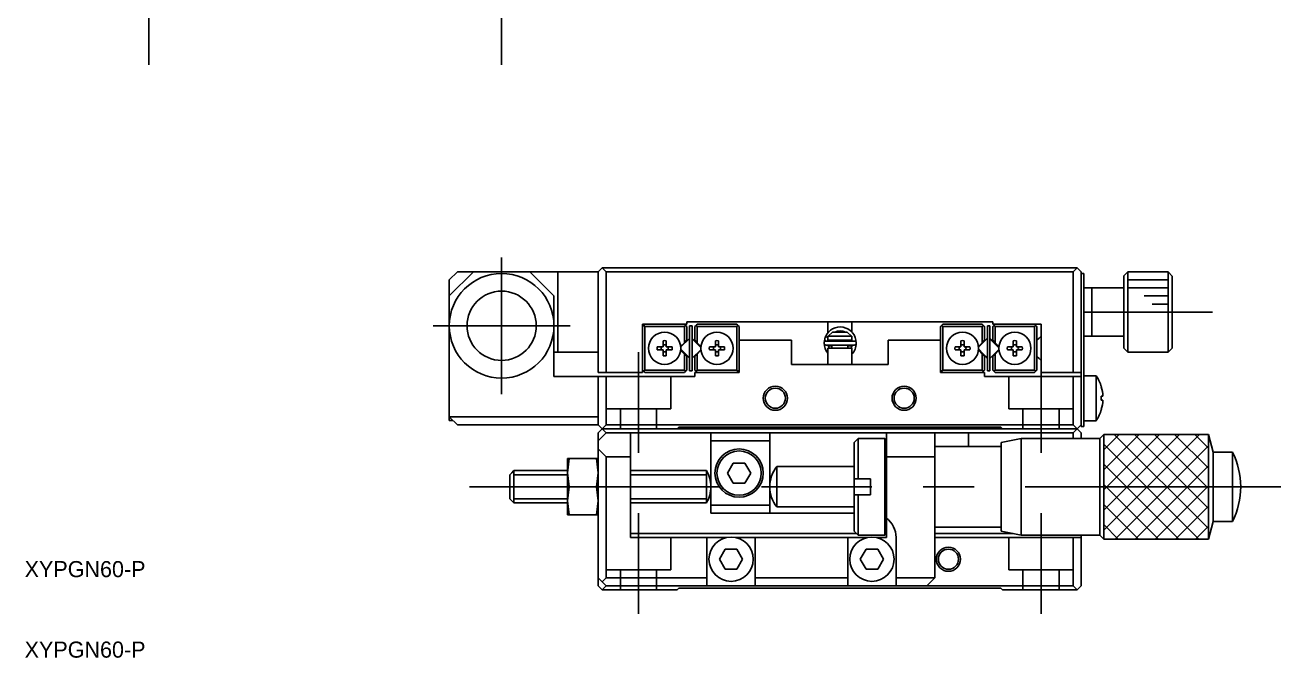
# Model space of a CAD drawing. Extents: x -7 to 351, y 10 to 246.
# Drawn here: x 10.1 to 166, y 10 to 88.6 of the extents above; entities that cross this region are included whole.
import ezdxf

# ---------------------------------------------------------------- set-up
doc = ezdxf.new("R2010")
doc.units = 0
doc.linetypes.add('CENTER', pattern=[50.8, 31.75, -6.35, 6.35, -6.35])
doc.linetypes.add('DASHED', pattern=[19.05, 12.7, -6.35])
doc.layers.get('0').update_dxf_attribs({"linetype": 'CONTINUOUS'})
doc.layers.add('CENTER', color=1, linetype='CENTER')
doc.styles.get("Standard").update_dxf_attribs({"font": 'FGP教科書体NT-M'})

msp = doc.modelspace()

# ---------------------------------------------------------------- linework, layer by layer
at = {"color": 7, "linetype": 'CONTINUOUS'}
for p, q in [((63.75, 57.93), (62.75, 56.93)), ((65.75, 57.93), (62.75, 54.93)), ((63.75, 57.93), (65.75, 57.93)), ((65.75, 57.93), (72.75, 57.93)), ((72.75, 57.93), (76.25, 57.93)), ((75.75, 54.93), (72.75, 57.93)), ((76.25, 57.93), (81.25, 57.93)), ((76.25, 57.93), (76.25, 47.93)), ((81.75, 58.43), (81.25, 57.93)), ((81.25, 45.43), (81.25, 57.93)), ((82.25, 57.93), (81.75, 58.43)), ((81.75, 58.43), (140.75, 58.43)), ((82.25, 57.93), (82.25, 45.43)), ((140.25, 57.93), (82.25, 57.93)), ((140.75, 58.43), (140.25, 57.93)), ((140.25, 45.43), (140.25, 57.93)), ((141.25, 57.93), (140.75, 58.43)), ((141.25, 57.93), (141.25, 45.43)), ((141.25, 57.73), (141.55, 57.73)), ((141.55, 57.73), (141.55, 55.73)), ((147.05, 57.93), (146.55, 57.43)), ((147.05, 57.93), (147.05, 47.93)), ((151.55, 57.93), (147.05, 57.93)), ((151.55, 57.93), (151.55, 57.91)), ((151.55, 57.91), (152.05, 57.91)), ((152.05, 47.94), (152.05, 57.91)), ((152.05, 57.91), (152.55, 57.41)), ((62.75, 54.93), (62.75, 56.93)), ((146.55, 48.43), (146.55, 57.43)), ((152.55, 57.41), (152.55, 48.44)), ((62.75, 54.93), (62.75, 51.23)), ((75.75, 54.93), (75.75, 51.23)), ((142.55, 55.93), (141.55, 55.93)), ((141.55, 40.73), (141.55, 55.73)), ((142.55, 55.93), (142.55, 49.93)), ((142.55, 49.93), (142.55, 55.93)), ((146.55, 55.93), (142.55, 55.93)), ((92.25, 51.73), (130.25, 51.73)), ((92.25, 51.43), (92.25, 51.73)), ((109.75, 51.73), (109.75, 50.33)), ((112.75, 50.46), (112.75, 51.73)), ((130.25, 51.73), (130.25, 51.43)), ((62.75, 51.23), (62.75, 39.93)), ((75.75, 51.23), (75.75, 44.93)), ((86.75, 51.43), (92.25, 51.43)), ((86.75, 45.43), (86.75, 51.43)), ((86.9, 51.28), (86.75, 51.13)), ((86.9, 51.28), (87.05, 51.43)), ((87.05, 51.13), (86.9, 51.28)), ((91.95, 51.13), (87.05, 51.13)), ((87.05, 51.13), (87.05, 45.73)), ((91.95, 51.43), (92.1, 51.28)), ((92.1, 51.28), (91.95, 51.13)), ((91.95, 49.13), (91.95, 51.13)), ((92.25, 51.13), (92.1, 51.28)), ((92.25, 51.13), (92.25, 49.43)), ((92.6, 45.63), (92.6, 51.23)), ((92.9, 51.23), (92.6, 51.23)), ((92.9, 45.63), (92.9, 51.23)), ((93.4, 51.28), (93.25, 51.13)), ((93.25, 49.43), (93.25, 51.13)), ((93.4, 51.28), (93.55, 51.43)), ((93.55, 51.13), (93.4, 51.28)), ((93.55, 51.43), (98.45, 51.43)), ((93.55, 51.13), (93.55, 49.13)), ((98.45, 51.13), (93.55, 51.13)), ((98.45, 51.43), (98.6, 51.28)), ((98.6, 51.28), (98.45, 51.13)), ((98.45, 45.73), (98.45, 51.13)), ((98.75, 51.13), (98.6, 51.28)), ((98.75, 51.13), (98.75, 49.43)), ((109.5, 49.95), (109.47, 49.87)), ((109.8, 49.93), (109.75, 49.93)), ((109.75, 49.93), (109.75, 49.43)), ((109.8, 49.93), (110.33, 50.43)), ((112.69, 49.93), (109.8, 49.93)), ((110.33, 50.43), (112.16, 50.43)), ((112.16, 50.43), (112.69, 49.93)), ((112.75, 49.93), (112.69, 49.93)), ((112.75, 49.43), (112.75, 49.93)), ((123.9, 51.28), (123.75, 51.13)), ((123.75, 49.43), (123.75, 51.13)), ((123.9, 51.28), (124.05, 51.43)), ((124.05, 51.13), (123.9, 51.28)), ((124.05, 51.43), (128.95, 51.43)), ((124.05, 51.13), (124.05, 45.73)), ((128.95, 51.13), (124.05, 51.13)), ((128.95, 51.43), (129.1, 51.28)), ((129.1, 51.28), (128.95, 51.13)), ((128.95, 49.13), (128.95, 51.13)), ((129.25, 51.13), (129.1, 51.28)), ((129.25, 51.13), (129.25, 49.43)), ((129.6, 45.63), (129.6, 51.23)), ((129.9, 51.23), (129.6, 51.23)), ((129.9, 45.63), (129.9, 51.23)), ((130.25, 51.43), (136.25, 51.43)), ((130.4, 51.28), (130.25, 51.13)), ((130.25, 49.43), (130.25, 51.13)), ((130.4, 51.28), (130.55, 51.43)), ((130.55, 51.13), (130.4, 51.28)), ((130.55, 51.13), (130.55, 49.13)), ((135.45, 51.13), (130.55, 51.13)), ((135.45, 51.43), (135.6, 51.28)), ((135.6, 51.28), (135.45, 51.13)), ((135.45, 45.73), (135.45, 51.13)), ((135.75, 51.13), (135.6, 51.28)), ((135.75, 51.13), (135.75, 45.73)), ((136.25, 49.93), (136, 49.68)), ((136.25, 51.43), (136.25, 45.43)), ((141.55, 49.93), (142.55, 49.93)), ((142.55, 49.93), (146.55, 49.93)), ((89.3, 48.63), (88.57, 48.63)), ((88.57, 48.63), (89.11, 48.63)), ((89.11, 48.63), (89.3, 48.63)), ((89.3, 49.36), (89.3, 48.63)), ((89.7, 48.63), (89.7, 49.36)), ((90.42, 48.63), (89.7, 48.63)), ((89.7, 48.63), (89.88, 48.63)), ((90.42, 48.63), (89.88, 48.63)), ((91.48, 48.66), (91.95, 49.13)), ((92.57, 49.66), (91.51, 48.6)), ((91.95, 49.13), (92.25, 49.43)), ((92.9, 49.62), (93.42, 49.1)), ((93.98, 48.6), (92.92, 49.66)), ((93.25, 49.43), (93.55, 49.13)), ((93.42, 49.1), (93.98, 48.53)), ((93.55, 49.13), (94.01, 48.66)), ((95.07, 48.63), (95.8, 48.63)), ((95.07, 48.63), (95.61, 48.63)), ((95.8, 48.63), (95.61, 48.63)), ((95.8, 48.63), (95.8, 49.36)), ((96.2, 49.36), (96.2, 48.63)), ((96.2, 48.63), (96.92, 48.63)), ((96.38, 48.63), (96.2, 48.63)), ((96.92, 48.63), (96.38, 48.63)), ((98.75, 49.43), (98.75, 45.43)), ((105.25, 49.43), (98.75, 49.43)), ((105.25, 46.43), (105.25, 49.43)), ((109.44, 49.81), (109.3, 49.11)), ((109.41, 49.62), (109.4, 49.58)), ((109.4, 49.58), (109.4, 49.54)), ((109.4, 49.54), (109.41, 49.51)), ((109.42, 49.73), (109.41, 49.69)), ((109.41, 49.69), (109.41, 49.65)), ((109.41, 49.65), (109.41, 49.62)), ((109.41, 49.51), (109.41, 49.47)), ((109.41, 49.47), (109.42, 49.43)), ((109.43, 49.76), (109.42, 49.73)), ((109.42, 49.43), (109.43, 49.4)), ((109.44, 49.8), (109.43, 49.76)), ((109.43, 49.4), (109.44, 49.36)), ((109.45, 49.83), (109.44, 49.8)), ((109.44, 49.36), (109.45, 49.33)), ((109.46, 49.87), (109.45, 49.83)), ((109.45, 49.33), (109.45, 49.31)), ((109.47, 49.87), (109.46, 49.87)), ((109.47, 49.88), (109.75, 49.79)), ((109.48, 49.87), (109.47, 49.87)), ((109.47, 49.87), (109.47, 49.87)), ((109.49, 49.87), (109.48, 49.87)), ((109.48, 49.87), (109.48, 49.87)), ((109.5, 49.87), (109.49, 49.87)), ((109.51, 49.87), (109.5, 49.87)), ((109.53, 49.86), (109.51, 49.87)), ((109.54, 49.86), (109.53, 49.86)), ((109.56, 49.85), (109.54, 49.86)), ((113.05, 49.33), (109.55, 49.33)), ((109.55, 48.83), (113.05, 48.83)), ((109.57, 49.85), (109.56, 49.85)), ((109.59, 49.84), (109.57, 49.85)), ((109.61, 49.84), (109.59, 49.84)), ((109.63, 49.83), (109.61, 49.84)), ((109.65, 49.82), (109.63, 49.83)), ((109.67, 49.81), (109.65, 49.82)), ((109.69, 49.81), (109.67, 49.81)), ((109.71, 49.8), (109.69, 49.81)), ((109.73, 49.79), (109.71, 49.8)), ((109.75, 49.78), (109.73, 49.79)), ((109.75, 49.43), (112.75, 49.43)), ((112.75, 48.43), (109.75, 48.43)), ((109.75, 48.43), (109.75, 46.43)), ((109.95, 48.43), (109.82, 48.83)), ((110.25, 48.73), (109.84, 48.73)), ((110.15, 49.33), (109.95, 49.43)), ((110.25, 49.43), (110.25, 49.33)), ((110.25, 49.43), (110.25, 49.33)), ((110.25, 48.83), (110.25, 48.73)), ((110.25, 48.83), (110.25, 48.43)), ((112.25, 49.33), (112.25, 49.43)), ((112.25, 49.33), (112.25, 49.43)), ((112.25, 48.73), (112.25, 48.83)), ((112.25, 48.43), (112.25, 48.83)), ((112.75, 48.73), (112.25, 48.73)), ((112.65, 49.43), (112.45, 49.33)), ((112.78, 48.83), (112.65, 48.43)), ((112.75, 49.49), (112.78, 49.33)), ((112.75, 48.67), (112.75, 48.73)), ((112.75, 46.43), (112.75, 48.43)), ((113.16, 49.81), (113.14, 49.87)), ((117.25, 49.43), (117.25, 46.43)), ((123.75, 49.43), (117.25, 49.43)), ((123.75, 45.43), (123.75, 49.43)), ((126.3, 48.63), (125.57, 48.63)), ((125.57, 48.63), (126.11, 48.63)), ((126.11, 48.63), (126.3, 48.63)), ((126.3, 49.36), (126.3, 48.63)), ((126.7, 48.63), (126.7, 49.36)), ((127.42, 48.63), (126.7, 48.63)), ((126.7, 48.63), (126.88, 48.63)), ((127.42, 48.63), (126.88, 48.63)), ((128.48, 48.66), (128.95, 49.13)), ((129.57, 49.66), (128.51, 48.6)), ((128.95, 49.13), (129.25, 49.43)), ((129.9, 49.62), (130.98, 48.53)), ((130.98, 48.6), (129.92, 49.66)), ((130.25, 49.43), (130.55, 49.13)), ((130.55, 49.13), (131.01, 48.66)), ((132.07, 48.63), (132.8, 48.63)), ((132.07, 48.63), (132.61, 48.63)), ((132.8, 48.63), (132.61, 48.63)), ((132.8, 48.63), (132.8, 49.36)), ((133.2, 49.36), (133.2, 48.63)), ((133.2, 48.63), (133.92, 48.63)), ((133.38, 48.63), (133.2, 48.63)), ((133.92, 48.63), (133.38, 48.63)), ((136, 49.68), (135.75, 49.43)), ((146.55, 48.43), (147.05, 47.93)), ((152.55, 48.44), (152.05, 47.94)), ((76.25, 47.93), (75.75, 47.93)), ((81.25, 47.93), (76.25, 47.93)), ((88.57, 48.23), (89.3, 48.23)), ((89.3, 48.23), (89.3, 47.5)), ((89.7, 48.23), (90.42, 48.23)), ((89.7, 47.5), (89.7, 48.23)), ((91.95, 47.72), (91.48, 48.19)), ((92.6, 47.23), (91.51, 48.32)), ((91.51, 48.25), (92.57, 47.19)), ((91.95, 45.73), (91.95, 47.72)), ((92.25, 47.42), (91.95, 47.72)), ((92.25, 47.42), (92.25, 45.73)), ((92.92, 47.19), (93.98, 48.25)), ((93.55, 47.72), (93.25, 47.42)), ((93.25, 45.73), (93.25, 47.42)), ((94.01, 48.19), (93.55, 47.72)), ((93.55, 47.72), (93.55, 45.73)), ((95.8, 48.23), (95.07, 48.23)), ((95.8, 47.5), (95.8, 48.23)), ((96.2, 48.23), (96.2, 47.5)), ((96.92, 48.23), (96.2, 48.23)), ((125.57, 48.23), (126.3, 48.23)), ((126.3, 48.23), (126.3, 47.5)), ((126.7, 48.23), (127.42, 48.23)), ((126.7, 47.5), (126.7, 48.23)), ((128.95, 47.72), (128.48, 48.19)), ((129.07, 47.75), (128.51, 48.32)), ((128.51, 48.25), (129.57, 47.19)), ((128.95, 45.73), (128.95, 47.72)), ((129.25, 47.42), (128.95, 47.72)), ((129.6, 47.23), (129.07, 47.75)), ((129.25, 47.42), (129.25, 45.73)), ((129.92, 47.19), (130.98, 48.25)), ((130.55, 47.72), (130.25, 47.42)), ((130.25, 45.73), (130.25, 47.42)), ((131.01, 48.19), (130.55, 47.72)), ((130.55, 47.72), (130.55, 45.73)), ((132.8, 48.23), (132.07, 48.23)), ((132.8, 47.5), (132.8, 48.23)), ((133.2, 48.23), (133.2, 47.5)), ((133.92, 48.23), (133.2, 48.23)), ((135.75, 47.43), (136, 47.18)), ((136, 47.18), (136.25, 46.93)), ((147.05, 47.93), (151.55, 47.93)), ((151.55, 47.94), (151.55, 47.93)), ((152.05, 47.94), (151.55, 47.94)), ((82.25, 45.43), (81.25, 45.43)), ((82.25, 45.43), (86.75, 45.43)), ((86.75, 45.73), (86.9, 45.58)), ((86.9, 45.58), (87.05, 45.73)), ((87.05, 45.43), (86.9, 45.58)), ((87.05, 45.73), (91.95, 45.73)), ((91.95, 45.43), (87.05, 45.43)), ((91.95, 45.73), (92.1, 45.58)), ((92.1, 45.58), (91.95, 45.43)), ((92.1, 45.58), (92.25, 45.73)), ((92.6, 45.63), (92.9, 45.63)), ((93.25, 45.73), (93.4, 45.58)), ((93.25, 45.43), (93.25, 44.93)), ((98.75, 45.43), (93.25, 45.43)), ((93.4, 45.58), (93.55, 45.73)), ((93.55, 45.43), (93.4, 45.58)), ((93.55, 45.73), (98.45, 45.73)), ((98.45, 45.73), (98.6, 45.58)), ((98.6, 45.58), (98.45, 45.43)), ((98.6, 45.58), (98.75, 45.73)), ((117.25, 46.43), (105.25, 46.43)), ((123.75, 45.73), (123.9, 45.58)), ((129.25, 45.43), (123.75, 45.43)), ((123.9, 45.58), (124.05, 45.73)), ((124.05, 45.43), (123.9, 45.58)), ((124.05, 45.73), (128.95, 45.73)), ((128.95, 45.73), (129.1, 45.58)), ((129.1, 45.58), (128.95, 45.43)), ((129.1, 45.58), (129.25, 45.73)), ((129.25, 44.93), (129.25, 45.43)), ((129.6, 45.63), (129.9, 45.63)), ((130.25, 45.73), (130.4, 45.58)), ((130.4, 45.58), (130.55, 45.73)), ((130.55, 45.43), (130.4, 45.58)), ((130.55, 45.73), (135.45, 45.73)), ((135.45, 45.43), (130.55, 45.43)), ((135.45, 45.73), (135.6, 45.58)), ((135.6, 45.58), (135.45, 45.43)), ((135.6, 45.58), (135.75, 45.73)), ((136.25, 45.43), (140.25, 45.43)), ((141.25, 45.43), (140.25, 45.43)), ((141.25, 44.93), (141.25, 45.43)), ((75.75, 44.93), (81.25, 44.93)), ((81.25, 38.93), (81.25, 44.93)), ((81.25, 44.93), (82.25, 44.93)), ((82.25, 44.93), (82.25, 38.93)), ((93.25, 44.93), (82.25, 44.93)), ((140.25, 44.93), (129.25, 44.93)), ((140.25, 38.93), (140.25, 44.93)), ((140.25, 44.93), (141.25, 44.93)), ((141.25, 44.93), (141.25, 38.93)), ((143.09, 45.03), (141.55, 45.03)), ((143.09, 45.03), (143.09, 39.43)), ((143.74, 43.63), (143.74, 43.63)), ((143.74, 42.49), (143.93, 42.49)), ((143.74, 41.97), (143.74, 42.49)), ((141.55, 40.73), (141.55, 38.73)), ((143.93, 41.97), (143.74, 41.97)), ((143.74, 40.82), (143.74, 40.83)), ((62.75, 39.93), (62.75, 39.48)), ((62.75, 39.93), (81.25, 39.93)), ((63.75, 38.93), (62.75, 39.93)), ((62.75, 39.48), (63.2, 39.48)), ((141.55, 39.43), (143.09, 39.43)), ((81.25, 38.93), (63.75, 38.93)), ((81.75, 38.43), (81.25, 38.93)), ((81.75, 38.43), (81.25, 37.93)), ((82.25, 37.93), (81.25, 36.93)), ((81.25, 36.93), (81.25, 37.93)), ((82.25, 38.93), (81.75, 38.43)), ((82.25, 37.93), (81.75, 38.43)), ((81.75, 38.43), (140.75, 38.43)), ((91.05, 38.43), (81.75, 38.43)), ((82.25, 38.93), (140.25, 38.93)), ((82.25, 37.93), (85.25, 37.93)), ((85.25, 37.93), (85.25, 34.93)), ((95.25, 37.93), (85.25, 37.93)), ((91.05, 38.43), (91.25, 38.63)), ((91.25, 38.63), (131.25, 38.63)), ((95.25, 36.93), (95.25, 37.93)), ((95.25, 37.93), (102.55, 37.93)), ((102.55, 37.93), (102.55, 36.93)), ((102.55, 37.93), (117.05, 37.93)), ((117.05, 37.93), (123.05, 37.93)), ((117.05, 34.93), (117.05, 37.93)), ((123.05, 37.93), (127.25, 37.93)), ((123.05, 37.93), (123.05, 34.93)), ((127.25, 37.93), (127.25, 36.23)), ((140.25, 37.93), (127.25, 37.93)), ((131.25, 38.63), (131.45, 38.43)), ((140.75, 38.43), (131.45, 38.43)), ((140.75, 38.43), (140.25, 38.93)), ((140.75, 38.43), (140.25, 37.93)), ((140.25, 37.23), (140.25, 37.93)), ((141.25, 38.93), (140.75, 38.43)), ((141.25, 37.93), (140.75, 38.43)), ((141.25, 38.73), (141.25, 38.93)), ((141.55, 38.73), (141.25, 38.73)), ((141.25, 37.93), (141.25, 37.23)), ((144.05, 37.73), (143.55, 37.23)), ((144.05, 37.73), (157.05, 37.73)), ((144.05, 24.73), (144.05, 37.73)), ((157.64, 35.53), (157.05, 37.73)), ((157.05, 37.73), (157.05, 24.73)), ((81.25, 35.93), (81.25, 36.93)), ((81.25, 19.93), (81.25, 35.93)), ((81.25, 35.93), (82.25, 34.93)), ((95.25, 36.93), (95.25, 28.93)), ((102.55, 36.93), (95.25, 36.93)), ((102.55, 28.93), (102.55, 36.93)), ((113.55, 37.23), (113.05, 36.73)), ((113.05, 32.23), (113.05, 36.73)), ((113.55, 37.23), (113.55, 32.23)), ((116.85, 37.23), (113.55, 37.23)), ((116.85, 31.23), (116.85, 37.23)), ((117.05, 37.03), (116.85, 37.23)), ((131.3, 36.23), (123.05, 36.23)), ((133.8, 37.23), (131.3, 36.73)), ((131.3, 36.73), (131.3, 26.73)), ((131.3, 36.73), (131.3, 36.23)), ((131.3, 36.48), (131.3, 26.93)), ((131.3, 36.48), (131.3, 36.23)), ((133.8, 37.23), (133.8, 26.32)), ((143.55, 37.23), (133.8, 37.23)), ((143.55, 37.23), (143.55, 26.32)), ((77.64, 34.73), (77.45, 32.98)), ((77.45, 34.73), (77.64, 34.73)), ((77.45, 32.98), (77.45, 34.73)), ((77.64, 34.73), (81.05, 34.73)), ((81.25, 32.98), (81.05, 34.73)), ((81.05, 34.73), (81.25, 34.73)), ((82.25, 34.93), (82.25, 19.93)), ((85.25, 34.93), (82.25, 34.93)), ((85.25, 24.93), (85.25, 34.93)), ((123.05, 34.93), (117.05, 34.93)), ((117.05, 34.93), (117.05, 27.33)), ((123.05, 34.93), (123.05, 19.93)), ((157.64, 35.53), (157.64, 27.71)), ((160.05, 35.53), (157.64, 35.53)), ((160.05, 35.53), (160.05, 27.71)), ((70.5, 32.98), (70.25, 32.73)), ((70.75, 33.23), (70.5, 32.98)), ((70.75, 33.23), (70.75, 31.23)), ((77.45, 33.23), (70.75, 33.23)), ((77.45, 29.48), (77.45, 32.98)), ((77.45, 32.98), (77.64, 31.23)), ((81.05, 31.23), (81.25, 32.98)), ((94.71, 33.23), (85.25, 33.23)), ((94.71, 31.23), (94.71, 33.23)), ((94.71, 31.23), (94.71, 33.23)), ((97.3, 32.93), (98.02, 34.18)), ((98.02, 34.18), (97.3, 32.93)), ((98.02, 31.68), (97.3, 32.93)), ((97.3, 32.93), (98.02, 31.68)), ((98.02, 34.18), (99.47, 34.18)), ((99.47, 34.18), (100.19, 32.93)), ((100.19, 32.93), (99.47, 31.68)), ((103.42, 33.73), (103.42, 29.18)), ((113.05, 33.73), (103.42, 33.73)), ((70.25, 31.23), (70.25, 32.73)), ((70.25, 29.73), (70.25, 31.23)), ((70.75, 31.23), (70.75, 29.23)), ((77.64, 31.23), (77.45, 29.48)), ((81.05, 31.23), (77.64, 31.23)), ((81.25, 29.48), (81.05, 31.23)), ((94.71, 29.23), (94.71, 31.23)), ((94.71, 29.23), (94.71, 31.23)), ((99.47, 31.68), (98.02, 31.68)), ((98.02, 31.68), (99.47, 31.68)), ((113.55, 32.23), (113.05, 32.23)), ((113.05, 32.23), (113.05, 30.23)), ((115.05, 32.23), (113.55, 32.23)), ((115.05, 30.23), (115.05, 32.23)), ((116.85, 25.23), (116.85, 31.23)), ((70.25, 29.73), (70.5, 29.48)), ((113.05, 25.73), (113.05, 30.23)), ((113.05, 30.23), (113.55, 30.23)), ((113.55, 30.23), (113.55, 25.23)), ((113.55, 30.23), (115.05, 30.23)), ((70.5, 29.48), (70.75, 29.23)), ((70.75, 29.23), (77.45, 29.23)), ((77.45, 29.48), (77.64, 27.73)), ((77.45, 27.73), (77.45, 29.48)), ((81.05, 27.73), (81.25, 29.48)), ((85.25, 29.23), (94.71, 29.23)), ((95.25, 27.93), (95.25, 28.93)), ((95.25, 28.93), (102.55, 28.93)), ((102.55, 28.93), (102.55, 27.93)), ((103.42, 29.18), (103.42, 28.73)), ((103.42, 28.73), (113.05, 28.73)), ((77.64, 27.73), (77.45, 27.73)), ((81.05, 27.73), (77.64, 27.73)), ((81.25, 27.73), (81.05, 27.73)), ((102.55, 27.93), (95.25, 27.93)), ((113.05, 27.93), (102.55, 27.93)), ((117.05, 27.33), (117.05, 26.6)), ((117.05, 24.93), (117.05, 26.6)), ((131.3, 26.93), (131.3, 25.98)), ((131.3, 26.73), (131.3, 25.73)), ((157.05, 24.73), (157.64, 26.93)), ((157.64, 27.71), (157.64, 26.93)), ((157.64, 26.93), (160.05, 26.93)), ((160.05, 27.71), (160.05, 26.93)), ((85.25, 25.43), (113.35, 25.43)), ((113.05, 25.73), (113.55, 25.23)), ((113.55, 25.23), (116.85, 25.23)), ((116.85, 25.23), (117.05, 25.43)), ((123.05, 26.23), (131.3, 26.23)), ((123.05, 25.43), (132.8, 25.43)), ((131.3, 26.23), (131.3, 25.73)), ((131.3, 26.23), (131.3, 25.98)), ((131.3, 25.73), (133.8, 25.23)), ((133.8, 26.32), (133.8, 25.23)), ((133.8, 25.23), (143.55, 25.23)), ((141.25, 25.23), (141.25, 24.93)), ((143.55, 26.32), (143.55, 25.23)), ((143.55, 25.23), (144.05, 24.73)), ((144.05, 25.91), (144.05, 24.73)), ((157.05, 25.91), (157.05, 24.73)), ((94.75, 24.93), (85.25, 24.93)), ((94.75, 24.93), (94.75, 19.93)), ((94.75, 24.93), (97.22, 24.93)), ((96.3, 22.23), (97.02, 23.48)), ((97.02, 23.48), (96.3, 22.23)), ((97.02, 23.48), (98.47, 23.48)), ((98.27, 24.93), (100.75, 24.93)), ((98.47, 23.48), (99.19, 22.23)), ((112.25, 24.93), (100.75, 24.93)), ((100.75, 19.93), (100.75, 24.93)), ((112.25, 24.93), (112.25, 19.93)), ((112.25, 24.93), (114.72, 24.93)), ((113.8, 22.23), (114.52, 23.48)), ((114.52, 23.48), (113.8, 22.23)), ((114.52, 23.48), (115.97, 23.48)), ((115.77, 24.93), (117.05, 24.93)), ((115.97, 23.48), (116.69, 22.23)), ((118.25, 19.93), (118.25, 24.93)), ((140.25, 24.93), (123.05, 24.93)), ((140.25, 18.93), (140.25, 24.93)), ((140.25, 24.93), (141.25, 24.93)), ((141.25, 24.93), (141.25, 18.93)), ((157.05, 24.73), (144.05, 24.73)), ((97.02, 20.98), (96.3, 22.23)), ((96.3, 22.23), (97.02, 20.98)), ((99.19, 22.23), (98.47, 20.98)), ((114.52, 20.98), (113.8, 22.23)), ((113.8, 22.23), (114.52, 20.98)), ((116.69, 22.23), (115.97, 20.98)), ((98.47, 20.98), (97.02, 20.98)), ((97.02, 20.98), (98.47, 20.98)), ((115.97, 20.98), (114.52, 20.98)), ((114.52, 20.98), (115.97, 20.98)), ((81.75, 19.43), (81.25, 19.93)), ((81.25, 18.93), (81.25, 19.93)), ((81.75, 18.43), (81.25, 18.93)), ((82.25, 19.93), (81.75, 19.43)), ((81.75, 19.43), (82.25, 18.93)), ((82.25, 18.93), (81.75, 18.43)), ((82.25, 19.93), (94.75, 19.93)), ((94.75, 18.93), (82.25, 18.93)), ((94.75, 19.93), (94.75, 18.93)), ((94.75, 18.93), (100.75, 18.93)), ((100.75, 18.93), (100.75, 19.93)), ((100.75, 19.93), (112.25, 19.93)), ((112.25, 18.93), (100.75, 18.93)), ((112.25, 19.93), (112.25, 18.93)), ((112.25, 18.93), (118.25, 18.93)), ((118.25, 18.93), (118.25, 19.93)), ((118.25, 19.93), (123.05, 19.93)), ((122.05, 18.93), (118.25, 18.93)), ((122.05, 18.93), (123.05, 19.93)), ((122.05, 18.93), (140.25, 18.93)), ((140.75, 18.43), (140.25, 18.93)), ((141.25, 18.93), (140.75, 18.43)), ((91.05, 18.43), (81.75, 18.43)), ((91.05, 18.43), (91.25, 18.63)), ((91.25, 18.63), (131.25, 18.63)), ((131.25, 18.63), (131.45, 18.43)), ((140.75, 18.43), (131.45, 18.43))]:
    msp.add_line(p, q, dxfattribs=at)
at = {"color": 3, "linetype": 'CONTINUOUS'}
for p, q in [((152.05, 56.93), (147.05, 56.93)), ((152.05, 55.93), (147.05, 55.93)), ((152.05, 54.93), (149.05, 54.93)), ((152.05, 53.93), (150.05, 53.93)), ((144.05, 37.73), (144.05, 25.91)), ((157.05, 37.73), (144.05, 37.73)), ((144.05, 35.83), (145.95, 37.73)), ((144.05, 33.33), (148.45, 37.73)), ((144.05, 30.83), (150.95, 37.73)), ((144.05, 28.33), (153.45, 37.73)), ((144.05, 25.83), (155.95, 37.73)), ((145.35, 37.73), (157.05, 26.03)), ((147.85, 37.73), (157.05, 28.53)), ((150.35, 37.73), (157.05, 31.03)), ((152.85, 37.73), (157.05, 33.53)), ((155.35, 37.73), (157.05, 36.03)), ((157.05, 37.73), (157.05, 25.91)), ((144.05, 36.53), (155.85, 24.73)), ((145.45, 24.73), (157.05, 36.33)), ((144.05, 34.03), (153.35, 24.73)), ((147.95, 24.73), (157.05, 33.83)), ((77.45, 32.73), (70.75, 32.73)), ((94.71, 32.73), (85.25, 32.73)), ((144.05, 31.53), (150.85, 24.73)), ((150.45, 24.73), (157.05, 31.33)), ((70.75, 29.73), (77.45, 29.73)), ((85.25, 29.73), (94.71, 29.73)), ((144.05, 29.03), (148.35, 24.73)), ((152.95, 24.73), (157.05, 28.83)), ((144.05, 26.53), (145.85, 24.73)), ((155.45, 24.73), (157.05, 26.33)), ((144.05, 24.73), (157.05, 24.73))]:
    msp.add_line(p, q, dxfattribs=at)
at = {"color": 3, "linetype": 'DASHED'}
for p, q in [((82.25, 44.93), (82.25, 40.93)), ((90.25, 44.93), (90.25, 40.93)), ((132.25, 44.93), (132.25, 40.93)), ((140.25, 44.93), (140.25, 40.93)), ((90.25, 40.93), (82.25, 40.93)), ((84, 40.93), (84, 38.43)), ((88.5, 40.93), (88.5, 38.43)), ((140.25, 40.93), (132.25, 40.93)), ((134, 40.93), (134, 38.43)), ((138.5, 40.93), (138.5, 38.43)), ((82.25, 24.93), (82.25, 20.93)), ((90.25, 24.93), (90.25, 20.93)), ((132.25, 24.93), (132.25, 20.93)), ((140.25, 24.93), (140.25, 20.93)), ((90.25, 20.93), (82.25, 20.93)), ((84, 20.93), (84, 18.43)), ((88.5, 20.93), (88.5, 18.43)), ((140.25, 20.93), (132.25, 20.93)), ((134, 20.93), (134, 18.43)), ((138.5, 20.93), (138.5, 18.43))]:
    msp.add_line(p, q, dxfattribs=at)
at = {"color": 7, "linetype": 'CONTINUOUS'}
for centre, radius in [((69.25, 51.23), 6.5), ((69.25, 51.23), 4.3), ((89.5, 48.43), 2), ((96, 48.43), 2), ((126.5, 48.43), 2), ((133, 48.43), 2), ((103.25, 42.23), 1.25), ((119.25, 42.23), 1.25), ((98.75, 32.93), 3), ((98.75, 32.93), 2.75), ((97.75, 22.23), 2.75), ((115.25, 22.23), 2.75), ((124.75, 22.23), 1.25)]:
    msp.add_circle(centre, radius, dxfattribs=at)
at = {"color": 3, "linetype": 'CONTINUOUS'}
for centre in [(103.25, 42.23), (119.25, 42.23), (124.75, 22.23)]:
    msp.add_circle(centre, 1.5, dxfattribs=at)
at = {"color": 7, "linetype": 'CONTINUOUS'}
for centre, radius, start, end in [((111.3, 49.08), 2, 0.8992, 156.789), ((111.3, 49.08), 1.5, 63.8769, 116.1023), ((89.5, 48.43), 0.95, 167.8468, 192.1532), ((89.5, 48.43), 0.435, 152.6335, 207.3665), ((89.5, 48.43), 0.95, 77.8468, 102.1532), ((89.5, 48.43), 0.435, 62.6335, 117.3665), ((89.5, 48.43), 0.435, 332.6335, 27.3665), ((89.5, 48.43), 0.95, 347.8468, 12.1532), ((91.65, 48.46), 0.2, 135, 143.142), ((92.71, 49.52), 0.2, 124.9753, 135), ((92.78, 49.52), 0.2, 45, 55.0247), ((93.84, 48.46), 0.2, 36.858, 45), ((93.84, 48.39), 0.2, 38.7388, 45), ((96, 48.43), 0.95, 167.8468, 192.1532), ((96, 48.43), 0.435, 152.6335, 207.3665), ((96, 48.43), 0.95, 77.8468, 102.1532), ((96, 48.43), 0.435, 62.6335, 117.3665), ((96, 48.43), 0.435, 332.6335, 27.3665), ((96, 48.43), 0.95, 347.8468, 12.1532), ((109.55, 49.08), 0.25, 90, 270), ((111.31, 49.08), 2, 180.9074, 218.757), ((111.31, 49.08), 1.99, 316.1917, 359.2349), ((113.05, 49.08), 0.25, 270, 90), ((126.5, 48.43), 0.95, 167.8468, 192.1532), ((126.5, 48.43), 0.435, 152.6335, 207.3665), ((126.5, 48.43), 0.95, 77.8468, 102.1532), ((126.5, 48.43), 0.435, 62.6335, 117.3665), ((126.5, 48.43), 0.435, 332.6335, 27.3665), ((126.5, 48.43), 0.95, 347.8468, 12.1532), ((128.65, 48.46), 0.2, 135, 143.142), ((129.71, 49.52), 0.2, 124.9753, 135), ((129.78, 49.52), 0.2, 45, 55.0247), ((130.84, 48.46), 0.2, 36.858, 45), ((130.84, 48.39), 0.2, 38.7388, 45), ((133, 48.43), 0.95, 167.8468, 192.1532), ((133, 48.43), 0.435, 152.6335, 207.3665), ((133, 48.43), 0.95, 77.8468, 102.1532), ((133, 48.43), 0.435, 62.6335, 117.3665), ((133, 48.43), 0.435, 332.6335, 27.3665), ((133, 48.43), 0.95, 347.8468, 12.1532), ((89.5, 48.43), 0.435, 242.6335, 297.3665), ((89.5, 48.43), 0.95, 257.8468, 282.1532), ((91.65, 48.46), 0.2, 218.7388, 225), ((91.65, 48.39), 0.2, 216.858, 225), ((92.71, 47.33), 0.2, 225, 235.0247), ((92.78, 47.33), 0.2, 304.9753, 315), ((93.84, 48.39), 0.2, 315, 323.142), ((96, 48.43), 0.435, 242.6335, 297.3665), ((96, 48.43), 0.95, 257.8468, 282.1532), ((126.5, 48.43), 0.435, 242.6335, 297.3665), ((126.5, 48.43), 0.95, 257.8468, 282.1532), ((128.65, 48.46), 0.2, 218.7388, 225), ((128.65, 48.39), 0.2, 216.858, 225), ((129.71, 47.33), 0.2, 225, 235.0247), ((129.78, 47.33), 0.2, 304.9753, 315), ((130.84, 48.39), 0.2, 315, 323.142), ((133, 48.43), 0.435, 242.6335, 297.3665), ((133, 48.43), 0.95, 257.8468, 282.1532), ((138.95, 42.23), 5, 16.2858, 34.0558), ((138.95, 42.23), 4.99, 2.9848, 16.2726), ((138.95, 42.23), 5, 325.9442, 343.7142), ((138.95, 42.23), 4.99, 343.7274, 357.0152), ((151.3, 31.23), 9.75, 333.8162, 26.1838), ((91.25, 31.23), 4, 0, 30), ((106.55, 31.23), 4, 141.3178, 180), ((91.25, 31.23), 4, 330, 0), ((106.55, 31.23), 4, 180, 218.6822), ((115.25, 24.93), 3, 0, 53.1301)]:
    msp.add_arc(centre, radius, start, end, dxfattribs=at)
at = {"layer": 'CENTER', "color": 1, "linetype": 'CENTER'}
for p, q in [((25.44, 83.64), (25.44, 148.14)), ((69.25, 83.64), (69.25, 148.14)), ((69.25, 59.73), (69.25, 42.73)), ((157.55, 52.93), (141.55, 52.93)), ((60.75, 51.23), (77.75, 51.23)), ((86.25, 47.93), (86.25, 35.43)), ((136.25, 47.93), (136.25, 35.43)), ((96.25, 31.23), (65.25, 31.23)), ((166.05, 31.23), (101.55, 31.23)), ((86.25, 27.93), (86.25, 15.43)), ((136.25, 27.93), (136.25, 15.43))]:
    msp.add_line(p, q, dxfattribs=at)

# ---------------------------------------------------------------- texts
at = {"color": 7, "linetype": 'CONTINUOUS'}
for p in [(10, 20), (10, 10)]:
    msp.add_text('XYPGN60-P', height=2, dxfattribs=at).set_placement(p)

doc.saveas('drawing.dxf')
